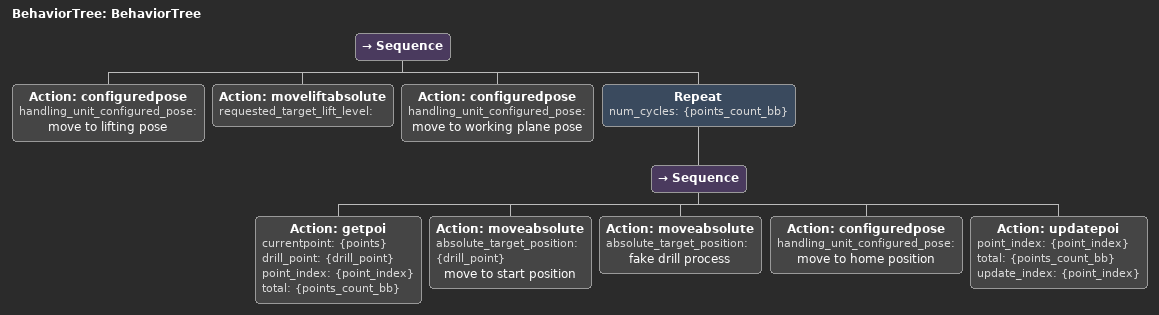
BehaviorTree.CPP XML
<?xml version="1.0"?>
<root main_tree_to_execute="BehaviorTree">
    <BehaviorTree ID="BehaviorTree">
        <Sequence>
            <Action ID="configuredpose" handling_unit_configured_pose="" name="move to lifting pose"/>
            <Action ID="moveliftabsolute" requested_target_lift_level=""/>
            <Action ID="configuredpose" handling_unit_configured_pose="" name="move to working plane pose"/>
            <Repeat num_cycles="{points_count_bb}">
                <Sequence>
                    <Action ID="getpoi" currentpoint="{points}" drill_point="{drill_point}" point_index="{point_index}" total="{points_count_bb}"/>
                    <Action ID="moveabsolute" absolute_target_position="{drill_point}" name="move to start position"/>
                    <Action ID="moveabsolute" absolute_target_position="" name="fake drill process"/>
                    <Action ID="configuredpose" handling_unit_configured_pose="" name="move to home position"/>
                    <Action ID="updatepoi" point_index="{point_index}" total="{points_count_bb}" update_index="{point_index}"/>
                </Sequence>
            </Repeat>
        </Sequence>
    </BehaviorTree>
</root>
